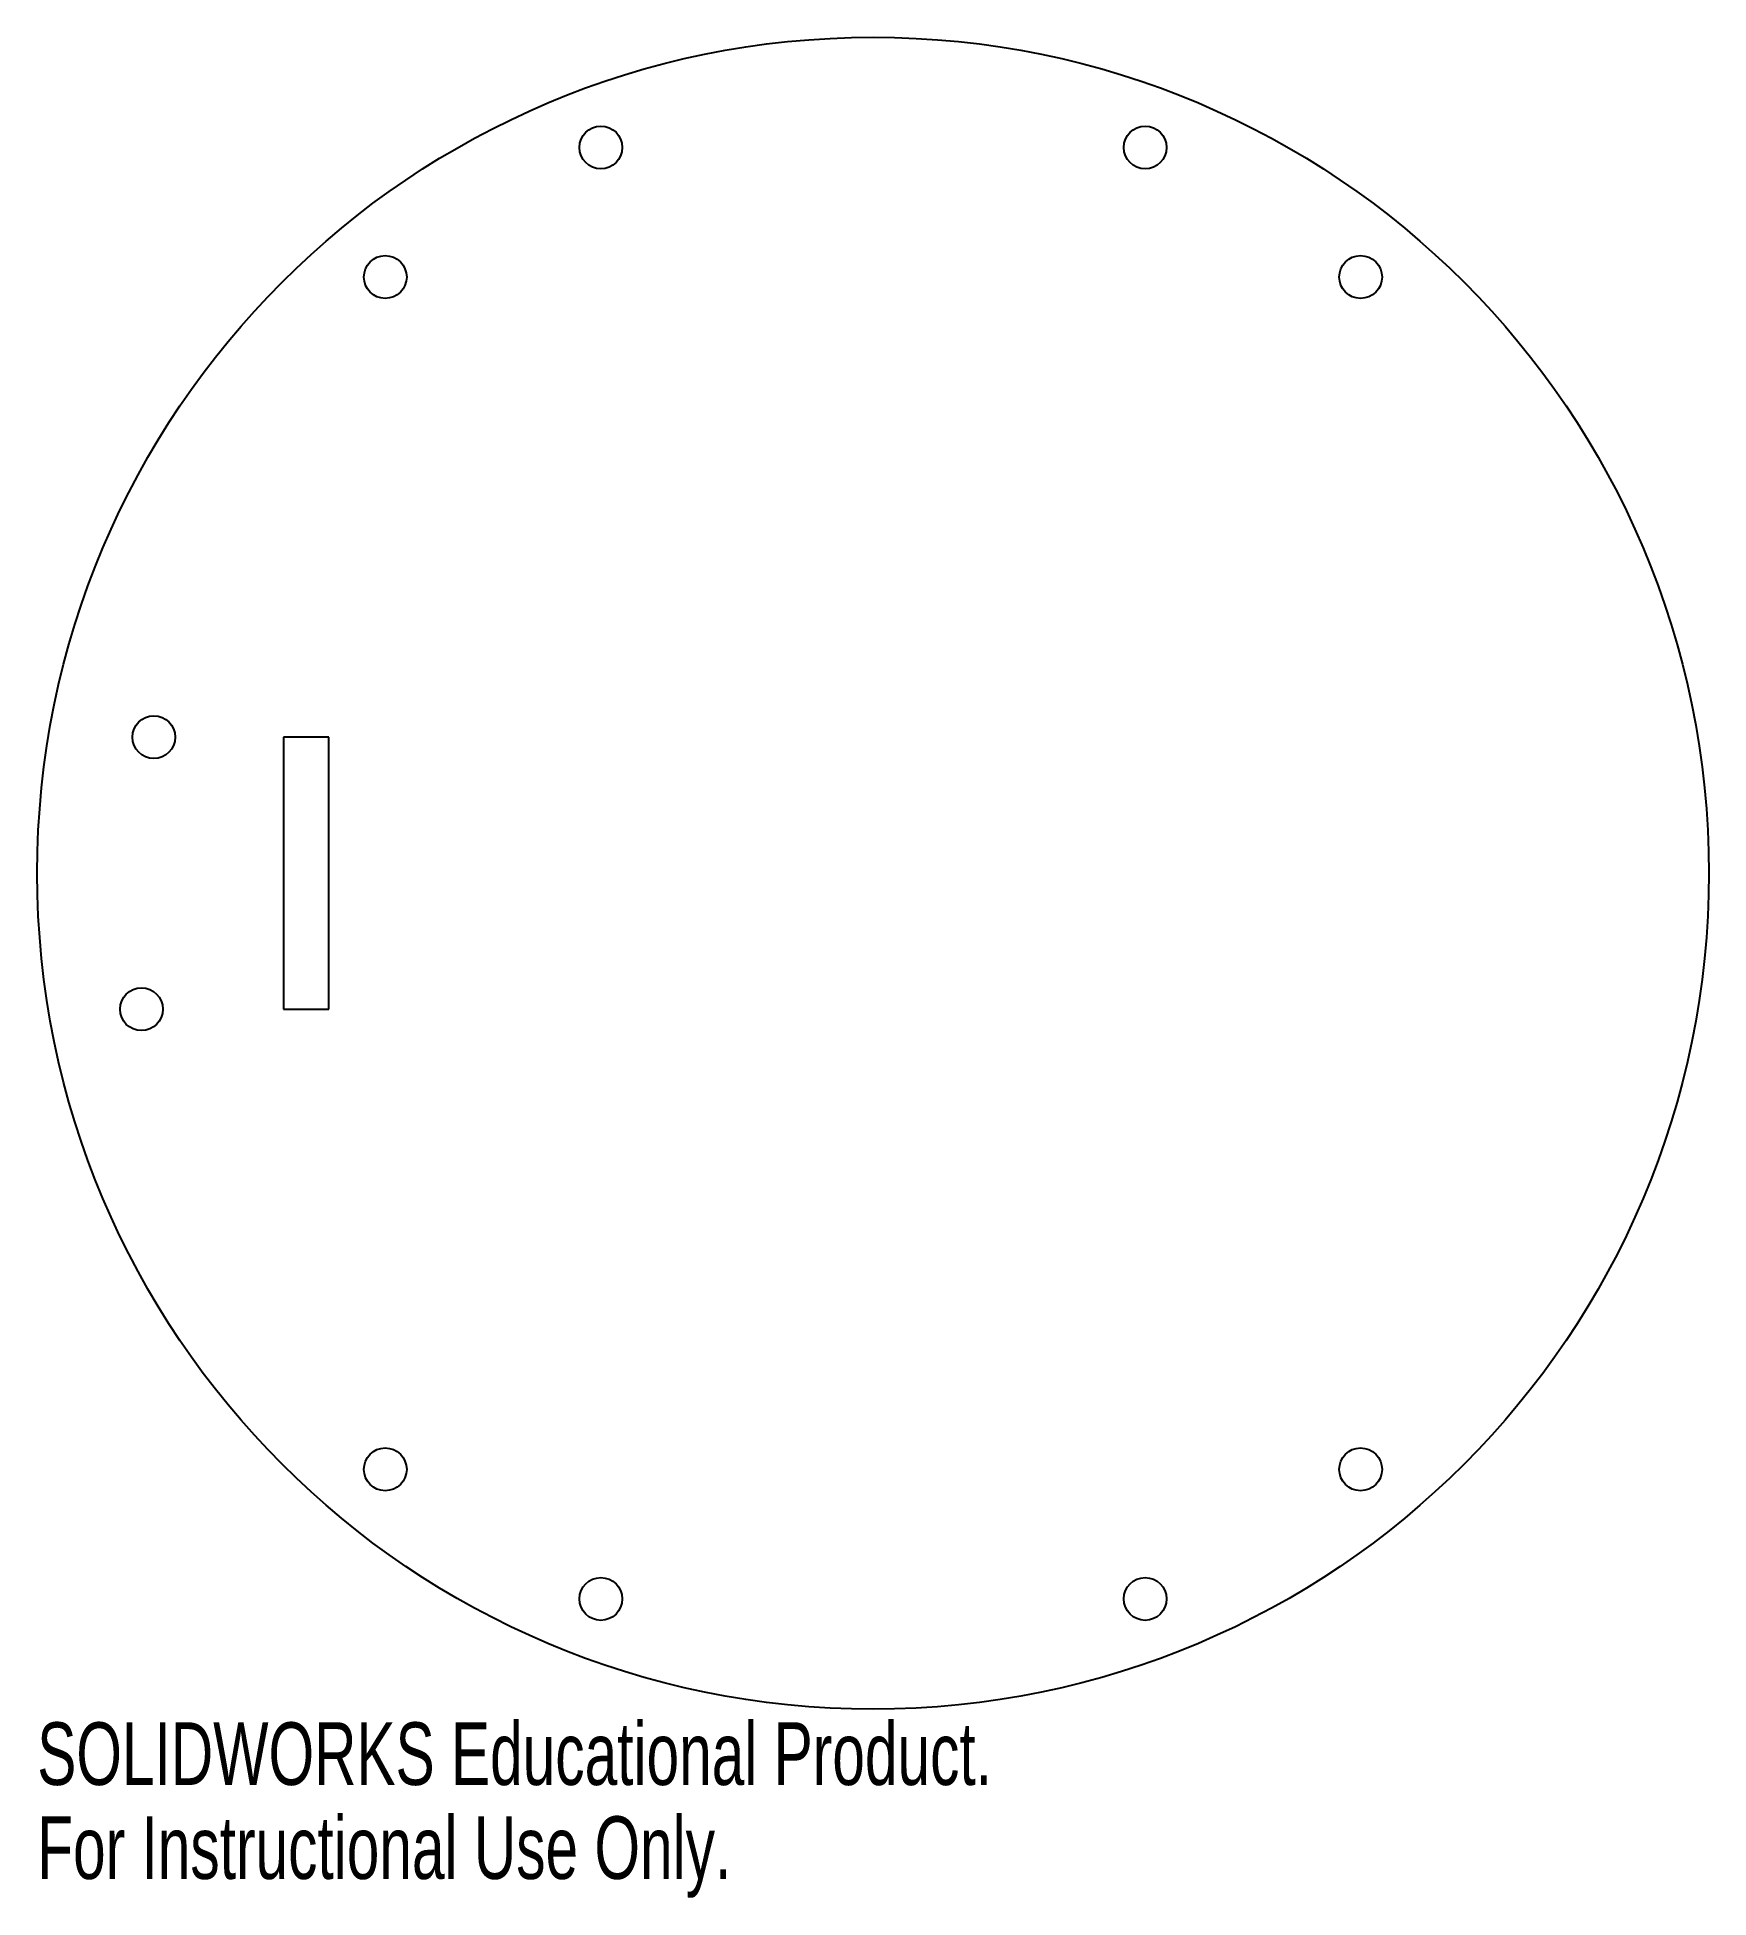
# Model space of a CAD drawing. Header units: millimetres. Extents: x -79 to 50, y -73 to 70.
import ezdxf

# ---------------------------------------------------------------- set-up
doc = ezdxf.new("R2010")
doc.units = ezdxf.units.MM
doc.styles.add('SLDTEXTSTYLE0', font='TXT', dxfattribs={"width": 0.7})

msp = doc.modelspace()

# ---------------------------------------------------------------- linework, layer by layer
at = {"color": 7, "linetype": 'Continuous', "lineweight": 25}
for p, q in [((-60.44, 16.13), (-60.44, -4.87)), ((-56.94, 16.13), (-60.44, 16.13)), ((-56.94, -4.87), (-56.94, 16.13)), ((-60.44, -4.87), (-56.94, -4.87))]:
    msp.add_line(p, q, dxfattribs=at)
for centre, radius in [((-14.94, 5.63), 64.5), ((-35.94, 61.63), 1.65), ((6.06, 61.63), 1.65), ((-52.58, 51.63), 1.65), ((22.69, 51.63), 1.65), ((-70.44, 16.13), 1.65), ((-71.4, -4.87), 1.65), ((-52.58, -40.37), 1.65), ((22.69, -40.37), 1.65), ((-35.94, -50.37), 1.65), ((6.06, -50.37), 1.65)]:
    msp.add_circle(centre, radius, dxfattribs=at)

# ---------------------------------------------------------------- texts
at = {"color": 7, "linetype": 'Continuous', "char_height": 4.8336, "attachment_point": 1, "style": 'SLDTEXTSTYLE0'}
for s, insert in [('SOLIDWORKS Educational Product.', (-79.44, -59.89)), ('For Instructional Use Only.', (-79.44, -67.14))]:
    msp.add_mtext(s, dxfattribs=dict(at, insert=insert))

doc.saveas('drawing.dxf')
